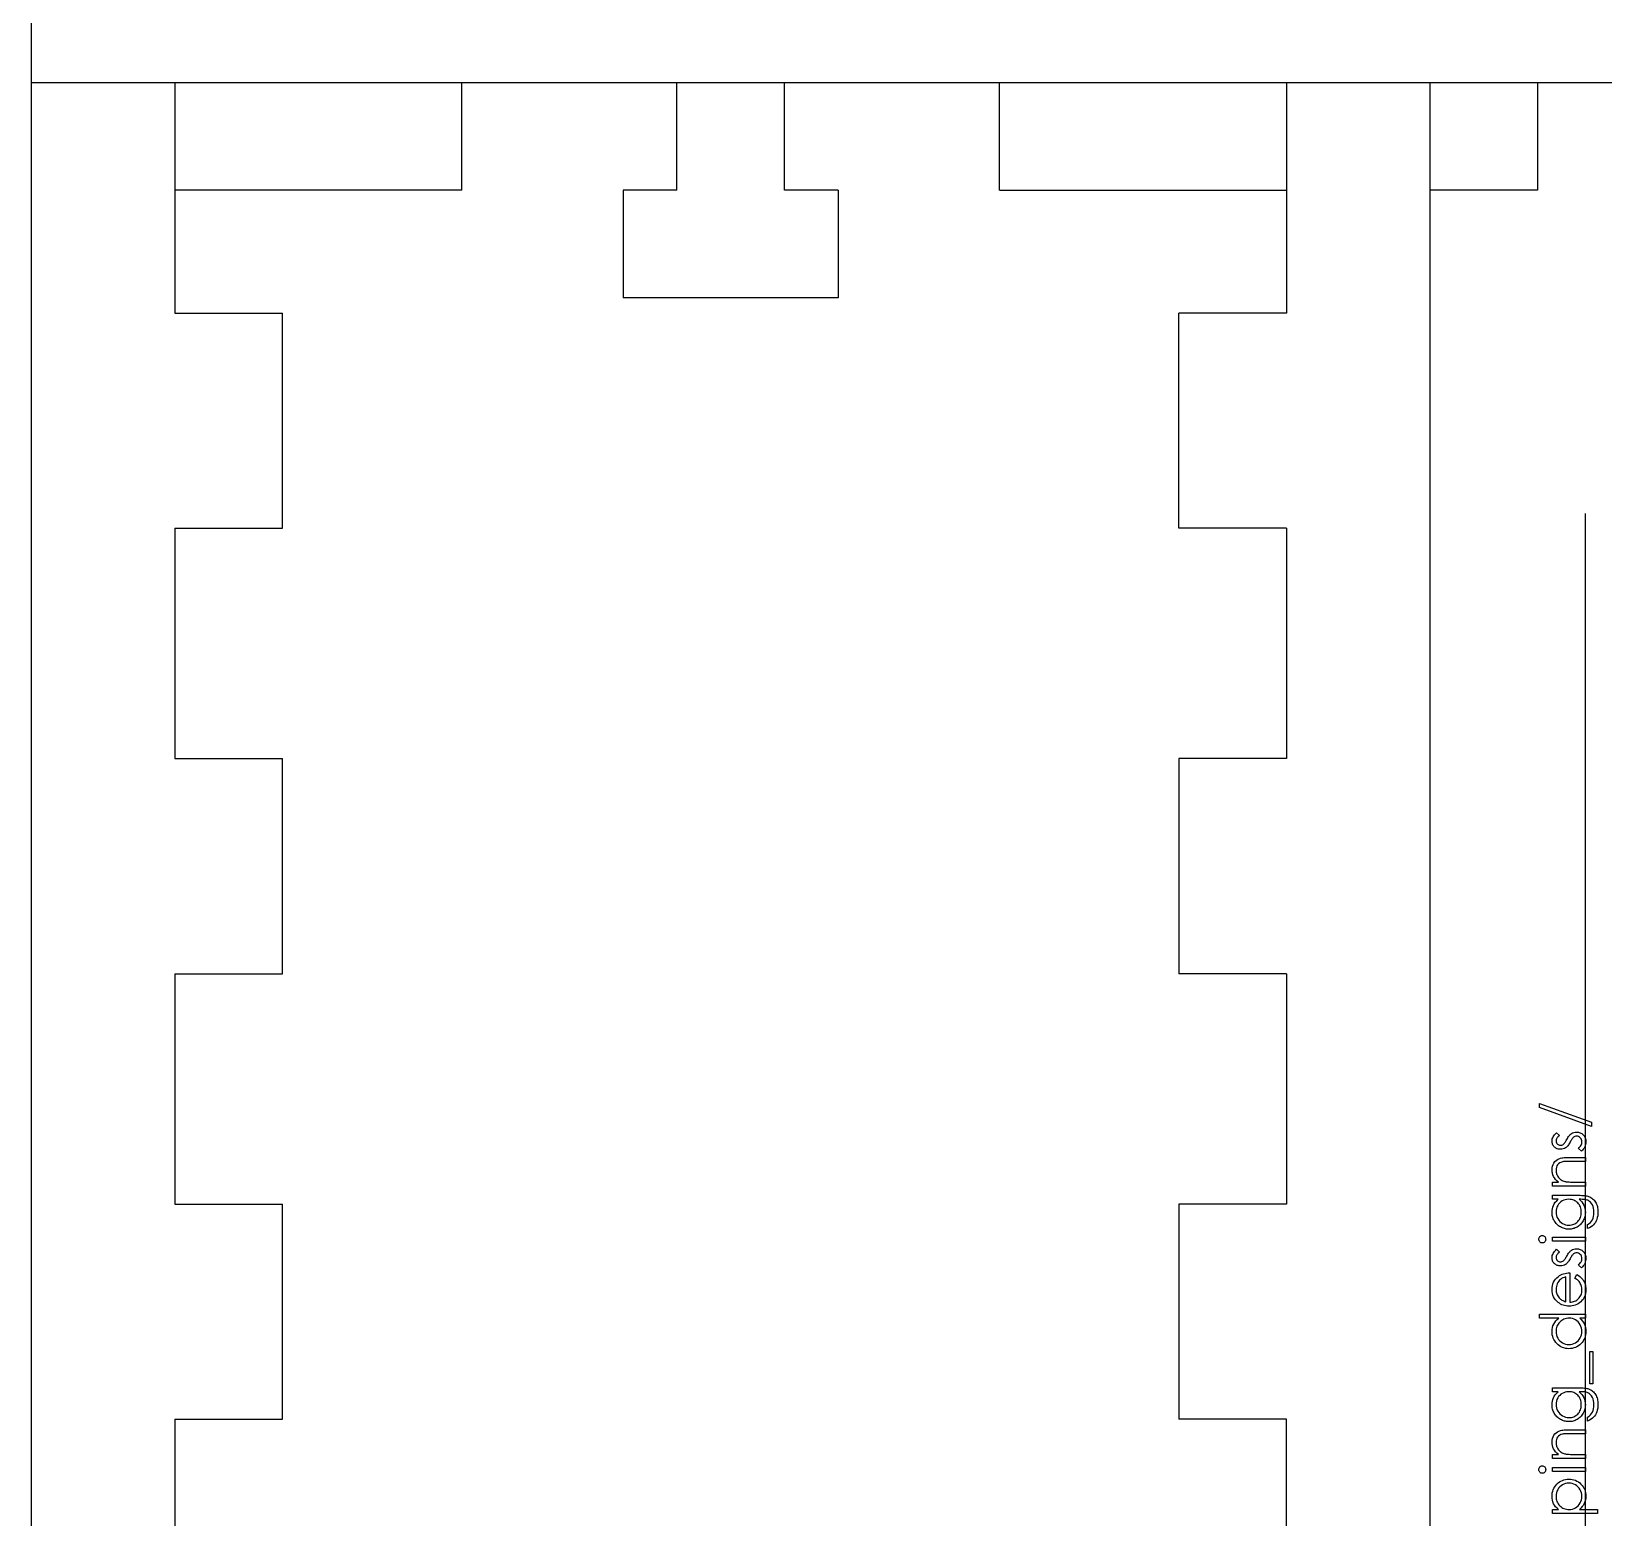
# Model space of a CAD drawing. Header units: millimetres. Extents: x -495 to 17, y 155 to 441.
# Drawn here: x -495.3 to -407.6, y 237.2 to 320.1 of the extents above; entities that cross this region are included whole.
import ezdxf

# ---------------------------------------------------------------- set-up
doc = ezdxf.new("R2010")
doc.units = ezdxf.units.MM

msp = doc.modelspace()

# ---------------------------------------------------------------- linework, layer by layer
at = {"color": 7, "linetype": 'Continuous', "lineweight": 25}
for p, q in [((-495.279, 155.286), (-495.279, 342.286)), ((-316.279, 317.286), (-495.279, 317.286)), ((-487.279, 317.286), (-487.279, 304.429)), ((-471.279, 311.286), (-471.279, 317.286)), ((-459.279, 311.286), (-459.279, 317.286)), ((-453.279, 311.286), (-453.279, 317.286)), ((-441.279, 311.286), (-441.279, 317.286)), ((-425.279, 317.286), (-425.279, 304.429)), ((-417.279, 317.286), (-417.279, 155.286)), ((-411.279, 317.286), (-411.279, 311.286)), ((-471.279, 311.286), (-487.279, 311.286)), ((-459.279, 311.286), (-462.279, 311.286)), ((-462.279, 311.286), (-462.279, 305.286)), ((-450.279, 311.286), (-453.279, 311.286)), ((-450.279, 311.286), (-450.279, 305.286)), ((-441.279, 311.286), (-425.279, 311.286)), ((-411.279, 311.286), (-417.279, 311.286)), ((-450.279, 305.286), (-462.279, 305.286)), ((-487.279, 304.429), (-481.279, 304.429)), ((-481.279, 292.429), (-481.279, 304.429)), ((-425.279, 304.429), (-431.279, 304.429)), ((-431.279, 292.429), (-431.279, 304.429)), ((-487.279, 292.429), (-481.279, 292.429)), ((-487.279, 292.429), (-487.279, 279.572)), ((-425.279, 292.429), (-431.279, 292.429)), ((-425.279, 292.429), (-425.279, 279.572)), ((-487.279, 279.572), (-481.279, 279.572)), ((-481.279, 267.572), (-481.279, 279.572)), ((-425.279, 279.572), (-431.279, 279.572)), ((-431.279, 279.572), (-431.279, 267.572)), ((-487.279, 267.572), (-481.279, 267.572)), ((-487.279, 267.572), (-487.279, 254.714)), ((-425.279, 267.572), (-431.279, 267.572)), ((-425.279, 267.572), (-425.279, 254.714)), ((-487.279, 254.714), (-481.279, 254.714)), ((-481.279, 242.714), (-481.279, 254.714)), ((-425.279, 254.714), (-431.279, 254.714)), ((-431.279, 254.714), (-431.279, 242.714)), ((-487.279, 242.714), (-487.279, 229.857)), ((-487.279, 242.714), (-481.279, 242.714)), ((-425.279, 242.714), (-431.279, 242.714)), ((-425.279, 229.857), (-425.279, 242.714))]:
    msp.add_line(p, q, dxfattribs=at)
at = {"color": 7, "linetype": 'Continuous'}
msp.add_line((-408.607, 164.056), (-408.607, 293.248), dxfattribs=at)
at = {"color": 7, "linetype": 'Continuous', "flags": 128}
for points in [[(-411.17, 260.338), (-408.254, 259.292), (-408.254, 259.292), (-408.254, 259.056), (-408.254, 259.056), (-411.171, 260.101), (-411.171, 260.101), (-411.171, 260.338)], [(-410.206, 258.703), (-410.049, 258.551), (-410.049, 258.551), (-410.094, 258.511), (-410.133, 258.471), (-410.166, 258.431), (-410.193, 258.392), (-410.214, 258.352), (-410.229, 258.313), (-410.238, 258.274), (-410.241, 258.235), (-410.241, 258.235), (-410.237, 258.188), (-410.223, 258.145), (-410.2, 258.104), (-410.168, 258.068), (-410.129, 258.037), (-410.087, 258.016), (-410.043, 258.003), (-409.995, 257.998), (-409.995, 257.998), (-409.952, 258.002), (-409.911, 258.014), (-409.87, 258.033), (-409.83, 258.06), (-409.83, 258.06), (-409.809, 258.078), (-409.788, 258.1), (-409.765, 258.126), (-409.742, 258.156), (-409.718, 258.191), (-409.693, 258.23), (-409.668, 258.273), (-409.641, 258.321), (-409.641, 258.321), (-409.608, 258.379), (-409.576, 258.432), (-409.543, 258.481), (-409.511, 258.524), (-409.479, 258.563), (-409.447, 258.597), (-409.416, 258.626), (-409.385, 258.65), (-409.385, 258.65), (-409.32, 258.687), (-409.251, 258.714), (-409.179, 258.73), (-409.102, 258.735), (-409.102, 258.735), (-409.048, 258.733), (-408.996, 258.726), (-408.946, 258.714), (-408.899, 258.697), (-408.853, 258.675), (-408.809, 258.649), (-408.768, 258.618), (-408.728, 258.582), (-408.692, 258.542), (-408.661, 258.501), (-408.635, 258.457), (-408.613, 258.41), (-408.596, 258.361), (-408.584, 258.31), (-408.577, 258.256), (-408.575, 258.2), (-408.575, 258.2), (-408.579, 258.124), (-408.591, 258.051), (-408.612, 257.978), (-408.641, 257.908), (-408.677, 257.841), (-408.719, 257.781), (-408.767, 257.726), (-408.822, 257.677), (-408.822, 257.677), (-408.991, 257.826), (-408.991, 257.826), (-408.946, 257.869), (-408.907, 257.913), (-408.874, 257.957), (-408.847, 258.002), (-408.826, 258.048), (-408.811, 258.094), (-408.802, 258.141), (-408.799, 258.188), (-408.799, 258.188), (-408.804, 258.253), (-408.821, 258.313), (-408.848, 258.367), (-408.887, 258.417), (-408.932, 258.458), (-408.982, 258.487), (-409.035, 258.505), (-409.093, 258.511), (-409.093, 258.511), (-409.14, 258.507), (-409.185, 258.495), (-409.228, 258.476), (-409.267, 258.449), (-409.267, 258.449), (-409.286, 258.432), (-409.307, 258.409), (-409.329, 258.382), (-409.351, 258.35), (-409.376, 258.313), (-409.401, 258.27), (-409.427, 258.224), (-409.455, 258.172), (-409.455, 258.172), (-409.487, 258.117), (-409.519, 258.066), (-409.55, 258.02), (-409.581, 257.977), (-409.612, 257.94), (-409.643, 257.908), (-409.674, 257.88), (-409.705, 257.857), (-409.705, 257.857), (-409.768, 257.821), (-409.837, 257.795), (-409.909, 257.779), (-409.986, 257.774), (-409.986, 257.774), (-410.037, 257.776), (-410.085, 257.782), (-410.131, 257.792), (-410.175, 257.806), (-410.217, 257.825), (-410.257, 257.847), (-410.294, 257.874), (-410.329, 257.904), (-410.361, 257.938), (-410.389, 257.974), (-410.413, 258.013), (-410.432, 258.053), (-410.447, 258.095), (-410.457, 258.14), (-410.464, 258.186), (-410.466, 258.235), (-410.466, 258.235), (-410.462, 258.293), (-410.45, 258.352), (-410.429, 258.41), (-410.4, 258.469), (-410.364, 258.527), (-410.319, 258.585), (-410.267, 258.645), (-410.206, 258.703)], [(-410.434, 255.722), (-410.434, 255.947), (-410.434, 255.947), (-410.104, 255.947), (-410.104, 255.947), (-410.192, 256.02), (-410.267, 256.097), (-410.33, 256.179), (-410.379, 256.264), (-410.417, 256.352), (-410.444, 256.445), (-410.46, 256.542), (-410.466, 256.642), (-410.466, 256.642), (-410.459, 256.743), (-410.44, 256.838), (-410.407, 256.927), (-410.362, 257.01), (-410.306, 257.086), (-410.241, 257.151), (-410.168, 257.205), (-410.084, 257.248), (-410.037, 257.266), (-409.985, 257.282), (-409.926, 257.295), (-409.861, 257.306), (-409.79, 257.314), (-409.712, 257.32), (-409.629, 257.324), (-409.54, 257.325), (-409.54, 257.325), (-408.607, 257.325), (-408.607, 257.325), (-408.607, 257.101), (-408.607, 257.101), (-409.466, 257.101), (-409.466, 257.101), (-409.541, 257.1), (-409.609, 257.099), (-409.67, 257.097), (-409.725, 257.094), (-409.774, 257.09), (-409.817, 257.086), (-409.853, 257.08), (-409.882, 257.074), (-409.882, 257.074), (-409.966, 257.048), (-410.038, 257.013), (-410.101, 256.968), (-410.151, 256.913), (-410.191, 256.849), (-410.219, 256.776), (-410.236, 256.694), (-410.241, 256.603), (-410.241, 256.603), (-410.239, 256.549), (-410.233, 256.496), (-410.222, 256.445), (-410.206, 256.395), (-410.187, 256.346), (-410.163, 256.299), (-410.135, 256.254), (-410.102, 256.21), (-410.066, 256.168), (-410.028, 256.131), (-409.988, 256.096), (-409.946, 256.066), (-409.902, 256.039), (-409.856, 256.016), (-409.808, 255.997), (-409.757, 255.981), (-409.757, 255.981), (-409.72, 255.973), (-409.676, 255.966), (-409.626, 255.96), (-409.568, 255.955), (-409.503, 255.952), (-409.431, 255.949), (-409.353, 255.947), (-409.267, 255.947), (-409.267, 255.947), (-408.607, 255.947), (-408.607, 255.947), (-408.607, 255.722), (-408.607, 255.722), (-410.434, 255.722)], [(-410.434, 254.985), (-410.434, 255.21), (-410.434, 255.21), (-408.984, 255.21), (-408.984, 255.21), (-408.891, 255.209), (-408.805, 255.206), (-408.725, 255.2), (-408.652, 255.193), (-408.585, 255.184), (-408.525, 255.172), (-408.471, 255.158), (-408.423, 255.143), (-408.423, 255.143), (-408.362, 255.118), (-408.305, 255.089), (-408.252, 255.056), (-408.201, 255.018), (-408.155, 254.976), (-408.112, 254.931), (-408.073, 254.881), (-408.037, 254.826), (-408.005, 254.768), (-407.978, 254.708), (-407.955, 254.644), (-407.936, 254.578), (-407.921, 254.508), (-407.91, 254.436), (-407.903, 254.361), (-407.901, 254.284), (-407.901, 254.284), (-407.905, 254.17), (-407.918, 254.063), (-407.939, 253.962), (-407.969, 253.866), (-408.005, 253.778), (-408.047, 253.698), (-408.095, 253.628), (-408.148, 253.565), (-408.211, 253.508), (-408.287, 253.453), (-408.376, 253.401), (-408.478, 253.351), (-408.478, 253.351), (-408.478, 253.575), (-408.478, 253.575), (-408.394, 253.632), (-408.322, 253.696), (-408.262, 253.768), (-408.212, 253.848), (-408.174, 253.937), (-408.147, 254.035), (-408.131, 254.143), (-408.126, 254.262), (-408.126, 254.262), (-408.131, 254.379), (-408.147, 254.487), (-408.174, 254.585), (-408.212, 254.674), (-408.259, 254.752), (-408.31, 254.818), (-408.367, 254.872), (-408.429, 254.914), (-408.465, 254.931), (-408.505, 254.945), (-408.552, 254.957), (-408.603, 254.967), (-408.66, 254.975), (-408.722, 254.981), (-408.789, 254.984), (-408.862, 254.985), (-408.862, 254.985), (-408.957, 254.985), (-408.957, 254.985), (-408.877, 254.915), (-408.807, 254.838), (-408.747, 254.753), (-408.697, 254.661), (-408.658, 254.564), (-408.629, 254.464), (-408.612, 254.361), (-408.607, 254.255), (-408.607, 254.255), (-408.609, 254.192), (-408.614, 254.131), (-408.624, 254.07), (-408.638, 254.011), (-408.655, 253.952), (-408.676, 253.894), (-408.702, 253.837), (-408.731, 253.782), (-408.763, 253.728), (-408.798, 253.678), (-408.836, 253.63), (-408.877, 253.585), (-408.92, 253.544), (-408.965, 253.506), (-409.014, 253.471), (-409.065, 253.439), (-409.118, 253.411), (-409.173, 253.387), (-409.228, 253.366), (-409.285, 253.349), (-409.343, 253.336), (-409.403, 253.326), (-409.464, 253.321), (-409.526, 253.319), (-409.526, 253.319), (-409.588, 253.321), (-409.65, 253.327), (-409.71, 253.336), (-409.769, 253.35), (-409.827, 253.368), (-409.884, 253.389), (-409.94, 253.415), (-409.995, 253.444), (-410.048, 253.477), (-410.098, 253.513), (-410.145, 253.552), (-410.19, 253.594), (-410.231, 253.64), (-410.27, 253.688), (-410.306, 253.739), (-410.339, 253.793), (-410.368, 253.849), (-410.394, 253.905), (-410.416, 253.963), (-410.434, 254.021), (-410.448, 254.08), (-410.458, 254.14), (-410.464, 254.201), (-410.466, 254.262), (-410.466, 254.262), (-410.461, 254.363), (-410.446, 254.46), (-410.422, 254.553), (-410.388, 254.644), (-410.342, 254.731), (-410.281, 254.818), (-410.205, 254.902), (-410.114, 254.985), (-410.114, 254.985), (-410.434, 254.985)], [(-410.241, 254.28), (-410.235, 254.182), (-410.217, 254.087), (-410.188, 253.997), (-410.146, 253.909), (-410.093, 253.828), (-410.032, 253.756), (-409.961, 253.694), (-409.882, 253.64), (-409.796, 253.597), (-409.706, 253.567), (-409.613, 253.549), (-409.517, 253.543), (-409.517, 253.543), (-409.444, 253.546), (-409.375, 253.555), (-409.308, 253.571), (-409.245, 253.593), (-409.186, 253.622), (-409.129, 253.656), (-409.075, 253.697), (-409.025, 253.744), (-408.98, 253.796), (-408.94, 253.852), (-408.907, 253.912), (-408.88, 253.976), (-408.859, 254.043), (-408.843, 254.114), (-408.834, 254.188), (-408.831, 254.267), (-408.831, 254.267), (-408.834, 254.346), (-408.843, 254.421), (-408.858, 254.492), (-408.879, 254.559), (-408.906, 254.622), (-408.94, 254.681), (-408.979, 254.737), (-409.024, 254.788), (-409.074, 254.834), (-409.128, 254.874), (-409.186, 254.908), (-409.247, 254.936), (-409.312, 254.958), (-409.381, 254.973), (-409.453, 254.982), (-409.53, 254.985), (-409.53, 254.985), (-409.63, 254.98), (-409.723, 254.963), (-409.812, 254.934), (-409.895, 254.895), (-409.971, 254.844), (-410.038, 254.785), (-410.098, 254.716), (-410.149, 254.638), (-410.189, 254.553), (-410.218, 254.465), (-410.235, 254.374), (-410.241, 254.28)], [(-411.203, 252.757), (-411.199, 252.798), (-411.189, 252.837), (-411.171, 252.872), (-411.146, 252.904), (-411.117, 252.931), (-411.084, 252.95), (-411.048, 252.962), (-411.009, 252.966), (-411.009, 252.966), (-410.972, 252.962), (-410.937, 252.95), (-410.904, 252.931), (-410.875, 252.904), (-410.85, 252.872), (-410.832, 252.837), (-410.822, 252.798), (-410.818, 252.757), (-410.818, 252.757), (-410.822, 252.716), (-410.832, 252.678), (-410.85, 252.642), (-410.875, 252.61), (-410.904, 252.584), (-410.937, 252.565), (-410.972, 252.553), (-411.009, 252.549), (-411.009, 252.549), (-411.048, 252.553), (-411.084, 252.565), (-411.117, 252.584), (-411.146, 252.61), (-411.171, 252.642), (-411.189, 252.678), (-411.199, 252.716), (-411.203, 252.757)], [(-410.434, 252.645), (-410.434, 252.87), (-410.434, 252.87), (-408.607, 252.87), (-408.607, 252.87), (-408.607, 252.645), (-408.607, 252.645), (-410.434, 252.645)], [(-410.206, 252.197), (-410.049, 252.044), (-410.049, 252.044), (-410.094, 252.004), (-410.133, 251.964), (-410.166, 251.924), (-410.193, 251.885), (-410.214, 251.846), (-410.229, 251.807), (-410.238, 251.768), (-410.241, 251.729), (-410.241, 251.729), (-410.237, 251.682), (-410.223, 251.638), (-410.2, 251.598), (-410.168, 251.561), (-410.129, 251.531), (-410.087, 251.509), (-410.043, 251.496), (-409.995, 251.492), (-409.995, 251.492), (-409.952, 251.496), (-409.911, 251.507), (-409.87, 251.527), (-409.83, 251.554), (-409.83, 251.554), (-409.809, 251.571), (-409.788, 251.593), (-409.765, 251.619), (-409.742, 251.65), (-409.718, 251.685), (-409.693, 251.724), (-409.668, 251.767), (-409.641, 251.815), (-409.641, 251.815), (-409.608, 251.873), (-409.576, 251.926), (-409.543, 251.974), (-409.511, 252.018), (-409.479, 252.056), (-409.447, 252.091), (-409.416, 252.12), (-409.385, 252.144), (-409.385, 252.144), (-409.32, 252.181), (-409.251, 252.208), (-409.179, 252.223), (-409.102, 252.229), (-409.102, 252.229), (-409.048, 252.226), (-408.996, 252.219), (-408.946, 252.207), (-408.899, 252.191), (-408.853, 252.169), (-408.809, 252.143), (-408.768, 252.112), (-408.728, 252.076), (-408.692, 252.036), (-408.661, 251.994), (-408.635, 251.95), (-408.613, 251.904), (-408.596, 251.855), (-408.584, 251.803), (-408.577, 251.75), (-408.575, 251.693), (-408.575, 251.693), (-408.579, 251.618), (-408.591, 251.544), (-408.612, 251.472), (-408.641, 251.401), (-408.677, 251.335), (-408.719, 251.274), (-408.767, 251.22), (-408.822, 251.171), (-408.822, 251.171), (-408.991, 251.32), (-408.991, 251.32), (-408.946, 251.363), (-408.907, 251.406), (-408.874, 251.451), (-408.847, 251.496), (-408.826, 251.541), (-408.811, 251.588), (-408.802, 251.634), (-408.799, 251.682), (-408.799, 251.682), (-408.804, 251.747), (-408.821, 251.806), (-408.848, 251.861), (-408.887, 251.91), (-408.932, 251.951), (-408.982, 251.981), (-409.035, 251.998), (-409.093, 252.004), (-409.093, 252.004), (-409.14, 252), (-409.185, 251.989), (-409.228, 251.97), (-409.267, 251.943), (-409.267, 251.943), (-409.286, 251.925), (-409.307, 251.903), (-409.329, 251.875), (-409.351, 251.843), (-409.376, 251.806), (-409.401, 251.764), (-409.427, 251.717), (-409.455, 251.666), (-409.455, 251.666), (-409.487, 251.61), (-409.519, 251.559), (-409.55, 251.513), (-409.581, 251.471), (-409.612, 251.434), (-409.643, 251.402), (-409.674, 251.374), (-409.705, 251.351), (-409.705, 251.351), (-409.768, 251.314), (-409.837, 251.288), (-409.909, 251.272), (-409.986, 251.267), (-409.986, 251.267), (-410.037, 251.269), (-410.085, 251.275), (-410.131, 251.286), (-410.175, 251.3), (-410.217, 251.318), (-410.257, 251.341), (-410.294, 251.367), (-410.329, 251.398), (-410.361, 251.432), (-410.389, 251.468), (-410.413, 251.506), (-410.432, 251.546), (-410.447, 251.589), (-410.457, 251.633), (-410.464, 251.68), (-410.466, 251.729), (-410.466, 251.729), (-410.462, 251.787), (-410.45, 251.845), (-410.429, 251.904), (-410.4, 251.962), (-410.364, 252.02), (-410.319, 252.079), (-410.267, 252.138), (-410.206, 252.197)], [(-409.184, 250.587), (-409.079, 250.786), (-409.079, 250.786), (-408.995, 250.737), (-408.92, 250.685), (-408.854, 250.629), (-408.795, 250.569), (-408.744, 250.505), (-408.7, 250.438), (-408.662, 250.366), (-408.631, 250.291), (-408.607, 250.212), (-408.589, 250.127), (-408.578, 250.037), (-408.575, 249.943), (-408.575, 249.943), (-408.579, 249.837), (-408.593, 249.738), (-408.615, 249.645), (-408.647, 249.558), (-408.687, 249.476), (-408.737, 249.401), (-408.795, 249.331), (-408.863, 249.267), (-408.936, 249.21), (-409.012, 249.16), (-409.09, 249.119), (-409.17, 249.085), (-409.253, 249.058), (-409.338, 249.039), (-409.425, 249.028), (-409.515, 249.024), (-409.515, 249.024), (-409.599, 249.027), (-409.681, 249.037), (-409.761, 249.053), (-409.839, 249.076), (-409.914, 249.106), (-409.986, 249.142), (-410.057, 249.185), (-410.125, 249.234), (-410.125, 249.234), (-410.205, 249.304), (-410.274, 249.379), (-410.332, 249.459), (-410.38, 249.546), (-410.418, 249.638), (-410.444, 249.736), (-410.46, 249.839), (-410.466, 249.948), (-410.466, 249.948), (-410.46, 250.06), (-410.443, 250.167), (-410.415, 250.268), (-410.375, 250.362), (-410.325, 250.451), (-410.263, 250.535), (-410.19, 250.612), (-410.106, 250.684), (-410.106, 250.684), (-410.04, 250.73), (-409.971, 250.769), (-409.898, 250.803), (-409.821, 250.831), (-409.739, 250.853), (-409.654, 250.869), (-409.565, 250.879), (-409.472, 250.883), (-409.472, 250.883), (-409.472, 249.248), (-409.472, 249.248), (-409.4, 249.253), (-409.331, 249.263), (-409.265, 249.279), (-409.203, 249.301), (-409.144, 249.328), (-409.089, 249.361), (-409.037, 249.4), (-408.988, 249.444), (-408.944, 249.493), (-408.905, 249.545), (-408.873, 249.6), (-408.846, 249.657), (-408.825, 249.717), (-408.811, 249.78), (-408.802, 249.846), (-408.799, 249.915), (-408.799, 249.915), (-408.801, 249.982), (-408.809, 250.047), (-408.823, 250.112), (-408.842, 250.176), (-408.865, 250.238), (-408.892, 250.295), (-408.922, 250.346), (-408.955, 250.393), (-408.996, 250.439), (-409.047, 250.486), (-409.11, 250.536), (-409.184, 250.587)], [(-409.696, 250.658), (-409.785, 250.632), (-409.864, 250.599), (-409.934, 250.562), (-409.994, 250.519), (-410.047, 250.469), (-410.094, 250.412), (-410.137, 250.348), (-410.173, 250.277), (-410.203, 250.201), (-410.224, 250.122), (-410.237, 250.042), (-410.241, 249.96), (-410.241, 249.96), (-410.239, 249.893), (-410.231, 249.827), (-410.217, 249.765), (-410.198, 249.705), (-410.174, 249.647), (-410.145, 249.592), (-410.11, 249.539), (-410.07, 249.489), (-410.07, 249.489), (-410.037, 249.454), (-410, 249.421), (-409.959, 249.391), (-409.914, 249.363), (-409.866, 249.337), (-409.813, 249.313), (-409.757, 249.291), (-409.696, 249.272), (-409.696, 249.272), (-409.696, 250.658)], [(-411.17, 248.575), (-408.607, 248.575), (-408.607, 248.575), (-408.607, 248.351), (-408.607, 248.351), (-408.923, 248.351), (-408.923, 248.351), (-408.838, 248.273), (-408.766, 248.191), (-408.706, 248.104), (-408.658, 248.013), (-408.622, 247.917), (-408.596, 247.818), (-408.58, 247.713), (-408.575, 247.604), (-408.575, 247.604), (-408.579, 247.508), (-408.592, 247.415), (-408.614, 247.325), (-408.644, 247.239), (-408.683, 247.157), (-408.73, 247.078), (-408.786, 247.002), (-408.852, 246.931), (-408.923, 246.865), (-408.997, 246.809), (-409.076, 246.761), (-409.158, 246.721), (-409.245, 246.691), (-409.334, 246.669), (-409.428, 246.656), (-409.525, 246.652), (-409.525, 246.652), (-409.62, 246.656), (-409.712, 246.669), (-409.801, 246.691), (-409.886, 246.722), (-409.967, 246.762), (-410.044, 246.81), (-410.119, 246.867), (-410.19, 246.933), (-410.254, 247.005), (-410.31, 247.082), (-410.358, 247.161), (-410.396, 247.244), (-410.427, 247.33), (-410.449, 247.421), (-410.461, 247.514), (-410.466, 247.611), (-410.466, 247.611), (-410.46, 247.723), (-410.442, 247.829), (-410.412, 247.93), (-410.369, 248.025), (-410.315, 248.115), (-410.249, 248.199), (-410.17, 248.277), (-410.08, 248.351), (-410.08, 248.351), (-411.171, 248.351), (-411.171, 248.351), (-411.171, 248.575)], [(-410.241, 247.614), (-410.235, 247.516), (-410.218, 247.422), (-410.188, 247.332), (-410.147, 247.245), (-410.095, 247.165), (-410.034, 247.094), (-409.963, 247.03), (-409.883, 246.976), (-409.797, 246.932), (-409.707, 246.901), (-409.616, 246.882), (-409.523, 246.876), (-409.523, 246.876), (-409.429, 246.883), (-409.338, 246.901), (-409.25, 246.933), (-409.163, 246.977), (-409.081, 247.032), (-409.009, 247.095), (-408.947, 247.167), (-408.895, 247.248), (-408.853, 247.334), (-408.823, 247.424), (-408.805, 247.517), (-408.799, 247.612), (-408.799, 247.612), (-408.805, 247.71), (-408.822, 247.804), (-408.853, 247.896), (-408.894, 247.985), (-408.946, 248.068), (-409.006, 248.141), (-409.074, 248.203), (-409.151, 248.255), (-409.235, 248.297), (-409.323, 248.327), (-409.417, 248.345), (-409.516, 248.351), (-409.516, 248.351), (-409.592, 248.347), (-409.664, 248.337), (-409.734, 248.321), (-409.8, 248.297), (-409.863, 248.267), (-409.923, 248.231), (-409.98, 248.188), (-410.033, 248.138), (-410.082, 248.083), (-410.125, 248.026), (-410.16, 247.964), (-410.189, 247.901), (-410.212, 247.834), (-410.228, 247.764), (-410.238, 247.691), (-410.241, 247.614)], [(-408.35, 244.697), (-408.35, 246.492), (-408.35, 246.492), (-408.19, 246.492), (-408.19, 246.492), (-408.19, 244.697), (-408.19, 244.697), (-408.35, 244.697)], [(-410.434, 244.248), (-410.434, 244.472), (-410.434, 244.472), (-408.984, 244.472), (-408.984, 244.472), (-408.891, 244.471), (-408.805, 244.468), (-408.725, 244.463), (-408.652, 244.456), (-408.585, 244.446), (-408.525, 244.435), (-408.471, 244.421), (-408.423, 244.406), (-408.423, 244.406), (-408.362, 244.381), (-408.305, 244.352), (-408.252, 244.319), (-408.201, 244.281), (-408.155, 244.239), (-408.112, 244.193), (-408.073, 244.143), (-408.037, 244.089), (-408.005, 244.031), (-407.978, 243.971), (-407.955, 243.907), (-407.936, 243.84), (-407.921, 243.771), (-407.91, 243.699), (-407.903, 243.624), (-407.901, 243.546), (-407.901, 243.546), (-407.905, 243.433), (-407.918, 243.326), (-407.939, 243.224), (-407.969, 243.129), (-408.005, 243.041), (-408.047, 242.961), (-408.095, 242.89), (-408.148, 242.828), (-408.211, 242.771), (-408.287, 242.716), (-408.376, 242.663), (-408.478, 242.613), (-408.478, 242.613), (-408.478, 242.838), (-408.478, 242.838), (-408.394, 242.894), (-408.322, 242.959), (-408.262, 243.031), (-408.212, 243.111), (-408.174, 243.199), (-408.147, 243.298), (-408.131, 243.406), (-408.126, 243.525), (-408.126, 243.525), (-408.131, 243.642), (-408.147, 243.75), (-408.174, 243.848), (-408.212, 243.937), (-408.259, 244.015), (-408.31, 244.081), (-408.367, 244.134), (-408.429, 244.176), (-408.465, 244.193), (-408.505, 244.208), (-408.552, 244.22), (-408.603, 244.23), (-408.66, 244.238), (-408.722, 244.243), (-408.789, 244.247), (-408.862, 244.248), (-408.862, 244.248), (-408.957, 244.248), (-408.957, 244.248), (-408.877, 244.178), (-408.807, 244.101), (-408.747, 244.016), (-408.697, 243.924), (-408.658, 243.827), (-408.629, 243.727), (-408.612, 243.624), (-408.607, 243.518), (-408.607, 243.518), (-408.609, 243.455), (-408.614, 243.394), (-408.624, 243.333), (-408.638, 243.273), (-408.655, 243.215), (-408.676, 243.157), (-408.702, 243.1), (-408.731, 243.045), (-408.763, 242.991), (-408.798, 242.94), (-408.836, 242.893), (-408.877, 242.848), (-408.92, 242.807), (-408.965, 242.769), (-409.014, 242.734), (-409.065, 242.702), (-409.118, 242.674), (-409.173, 242.649), (-409.228, 242.628), (-409.285, 242.611), (-409.343, 242.598), (-409.403, 242.589), (-409.464, 242.583), (-409.526, 242.581), (-409.526, 242.581), (-409.588, 242.583), (-409.65, 242.589), (-409.71, 242.599), (-409.769, 242.613), (-409.827, 242.63), (-409.884, 242.652), (-409.94, 242.677), (-409.995, 242.707), (-410.048, 242.74), (-410.098, 242.776), (-410.145, 242.815), (-410.19, 242.857), (-410.231, 242.902), (-410.27, 242.95), (-410.306, 243.002), (-410.339, 243.056), (-410.368, 243.112), (-410.394, 243.168), (-410.416, 243.226), (-410.434, 243.284), (-410.448, 243.343), (-410.458, 243.403), (-410.464, 243.464), (-410.466, 243.525), (-410.466, 243.525), (-410.461, 243.626), (-410.446, 243.723), (-410.422, 243.816), (-410.388, 243.906), (-410.342, 243.994), (-410.281, 244.081), (-410.205, 244.165), (-410.114, 244.248), (-410.114, 244.248), (-410.434, 244.248)], [(-410.241, 243.543), (-410.235, 243.445), (-410.217, 243.35), (-410.188, 243.259), (-410.146, 243.172), (-410.093, 243.091), (-410.032, 243.019), (-409.961, 242.956), (-409.882, 242.903), (-409.796, 242.86), (-409.706, 242.83), (-409.613, 242.812), (-409.517, 242.806), (-409.517, 242.806), (-409.444, 242.809), (-409.375, 242.818), (-409.308, 242.834), (-409.245, 242.856), (-409.186, 242.884), (-409.129, 242.919), (-409.075, 242.96), (-409.025, 243.007), (-408.98, 243.059), (-408.94, 243.115), (-408.907, 243.175), (-408.88, 243.238), (-408.859, 243.305), (-408.843, 243.377), (-408.834, 243.451), (-408.831, 243.529), (-408.831, 243.529), (-408.834, 243.608), (-408.843, 243.684), (-408.858, 243.755), (-408.879, 243.822), (-408.906, 243.885), (-408.94, 243.944), (-408.979, 244), (-409.024, 244.051), (-409.074, 244.097), (-409.128, 244.137), (-409.186, 244.171), (-409.247, 244.199), (-409.312, 244.22), (-409.381, 244.235), (-409.453, 244.245), (-409.53, 244.248), (-409.53, 244.248), (-409.63, 244.242), (-409.723, 244.225), (-409.812, 244.197), (-409.895, 244.157), (-409.971, 244.107), (-410.038, 244.048), (-410.098, 243.979), (-410.149, 243.9), (-410.189, 243.816), (-410.218, 243.728), (-410.235, 243.637), (-410.241, 243.543)], [(-410.434, 240.53), (-410.434, 240.754), (-410.434, 240.754), (-410.104, 240.754), (-410.104, 240.754), (-410.192, 240.828), (-410.267, 240.905), (-410.33, 240.986), (-410.379, 241.071), (-410.417, 241.16), (-410.444, 241.253), (-410.46, 241.349), (-410.466, 241.45), (-410.466, 241.45), (-410.459, 241.551), (-410.44, 241.646), (-410.407, 241.735), (-410.362, 241.818), (-410.306, 241.893), (-410.241, 241.958), (-410.168, 242.012), (-410.084, 242.056), (-410.037, 242.074), (-409.985, 242.09), (-409.926, 242.103), (-409.861, 242.114), (-409.79, 242.122), (-409.712, 242.128), (-409.629, 242.132), (-409.54, 242.133), (-409.54, 242.133), (-408.607, 242.133), (-408.607, 242.133), (-408.607, 241.908), (-408.607, 241.908), (-409.466, 241.908), (-409.466, 241.908), (-409.541, 241.908), (-409.609, 241.907), (-409.67, 241.905), (-409.725, 241.902), (-409.774, 241.898), (-409.817, 241.893), (-409.853, 241.888), (-409.882, 241.882), (-409.882, 241.882), (-409.966, 241.856), (-410.038, 241.821), (-410.101, 241.776), (-410.151, 241.721), (-410.191, 241.657), (-410.219, 241.584), (-410.236, 241.502), (-410.241, 241.41), (-410.241, 241.41), (-410.239, 241.356), (-410.233, 241.304), (-410.222, 241.252), (-410.206, 241.203), (-410.187, 241.154), (-410.163, 241.107), (-410.135, 241.061), (-410.102, 241.017), (-410.066, 240.976), (-410.028, 240.938), (-409.988, 240.904), (-409.946, 240.874), (-409.902, 240.847), (-409.856, 240.824), (-409.808, 240.804), (-409.757, 240.789), (-409.757, 240.789), (-409.72, 240.781), (-409.676, 240.774), (-409.626, 240.768), (-409.568, 240.763), (-409.503, 240.759), (-409.431, 240.756), (-409.353, 240.755), (-409.267, 240.754), (-409.267, 240.754), (-408.607, 240.754), (-408.607, 240.754), (-408.607, 240.53), (-408.607, 240.53), (-410.434, 240.53)], [(-411.203, 239.904), (-411.199, 239.946), (-411.189, 239.984), (-411.171, 240.02), (-411.146, 240.052), (-411.117, 240.079), (-411.084, 240.098), (-411.048, 240.109), (-411.009, 240.113), (-411.009, 240.113), (-410.972, 240.109), (-410.937, 240.098), (-410.904, 240.079), (-410.875, 240.052), (-410.85, 240.02), (-410.832, 239.984), (-410.822, 239.946), (-410.818, 239.904), (-410.818, 239.904), (-410.822, 239.863), (-410.832, 239.825), (-410.85, 239.79), (-410.875, 239.758), (-410.904, 239.731), (-410.937, 239.712), (-410.972, 239.701), (-411.009, 239.697), (-411.009, 239.697), (-411.048, 239.701), (-411.084, 239.712), (-411.117, 239.731), (-411.146, 239.758), (-411.171, 239.79), (-411.189, 239.825), (-411.199, 239.863), (-411.203, 239.904)], [(-410.434, 239.793), (-410.434, 240.017), (-410.434, 240.017), (-408.607, 240.017), (-408.607, 240.017), (-408.607, 239.793), (-408.607, 239.793), (-410.434, 239.793)], [(-410.434, 237.453), (-410.434, 237.677), (-410.434, 237.677), (-410.095, 237.677), (-410.095, 237.677), (-410.185, 237.751), (-410.262, 237.83), (-410.326, 237.914), (-410.377, 238.004), (-410.416, 238.099), (-410.444, 238.199), (-410.46, 238.304), (-410.466, 238.416), (-410.466, 238.416), (-410.461, 238.513), (-410.449, 238.607), (-410.427, 238.697), (-410.396, 238.784), (-410.358, 238.867), (-410.31, 238.946), (-410.254, 239.022), (-410.19, 239.094), (-410.119, 239.16), (-410.044, 239.217), (-409.967, 239.266), (-409.886, 239.306), (-409.801, 239.337), (-409.712, 239.359), (-409.62, 239.372), (-409.525, 239.376), (-409.525, 239.376), (-409.428, 239.372), (-409.334, 239.359), (-409.245, 239.337), (-409.158, 239.307), (-409.076, 239.267), (-408.997, 239.219), (-408.923, 239.162), (-408.852, 239.097), (-408.786, 239.025), (-408.73, 238.95), (-408.683, 238.871), (-408.644, 238.789), (-408.614, 238.703), (-408.592, 238.613), (-408.579, 238.519), (-408.575, 238.423), (-408.575, 238.423), (-408.58, 238.314), (-408.597, 238.209), (-408.626, 238.11), (-408.666, 238.014), (-408.717, 237.923), (-408.779, 237.837), (-408.853, 237.755), (-408.938, 237.677), (-408.938, 237.677), (-407.934, 237.677), (-407.934, 237.677), (-407.934, 237.453), (-407.934, 237.453), (-410.434, 237.453)], [(-410.241, 238.414), (-410.238, 238.338), (-410.228, 238.264), (-410.212, 238.194), (-410.189, 238.127), (-410.16, 238.063), (-410.125, 238.003), (-410.082, 237.944), (-410.033, 237.89), (-409.98, 237.84), (-409.923, 237.797), (-409.863, 237.761), (-409.8, 237.731), (-409.734, 237.708), (-409.664, 237.691), (-409.592, 237.681), (-409.516, 237.677), (-409.516, 237.677), (-409.417, 237.684), (-409.323, 237.701), (-409.235, 237.731), (-409.151, 237.772), (-409.074, 237.825), (-409.006, 237.888), (-408.946, 237.961), (-408.894, 238.044), (-408.853, 238.134), (-408.822, 238.226), (-408.805, 238.32), (-408.799, 238.417), (-408.799, 238.417), (-408.805, 238.512), (-408.823, 238.604), (-408.853, 238.694), (-408.895, 238.78), (-408.947, 238.861), (-409.009, 238.933), (-409.081, 238.996), (-409.163, 239.051), (-409.25, 239.095), (-409.338, 239.127), (-409.429, 239.145), (-409.523, 239.152), (-409.523, 239.152), (-409.616, 239.146), (-409.707, 239.127), (-409.797, 239.096), (-409.883, 239.052), (-409.963, 238.998), (-410.034, 238.935), (-410.095, 238.863), (-410.147, 238.783), (-410.188, 238.696), (-410.218, 238.606), (-410.235, 238.512), (-410.241, 238.414)]]:
    msp.add_lwpolyline(points, dxfattribs=at)

doc.saveas('drawing.dxf')
